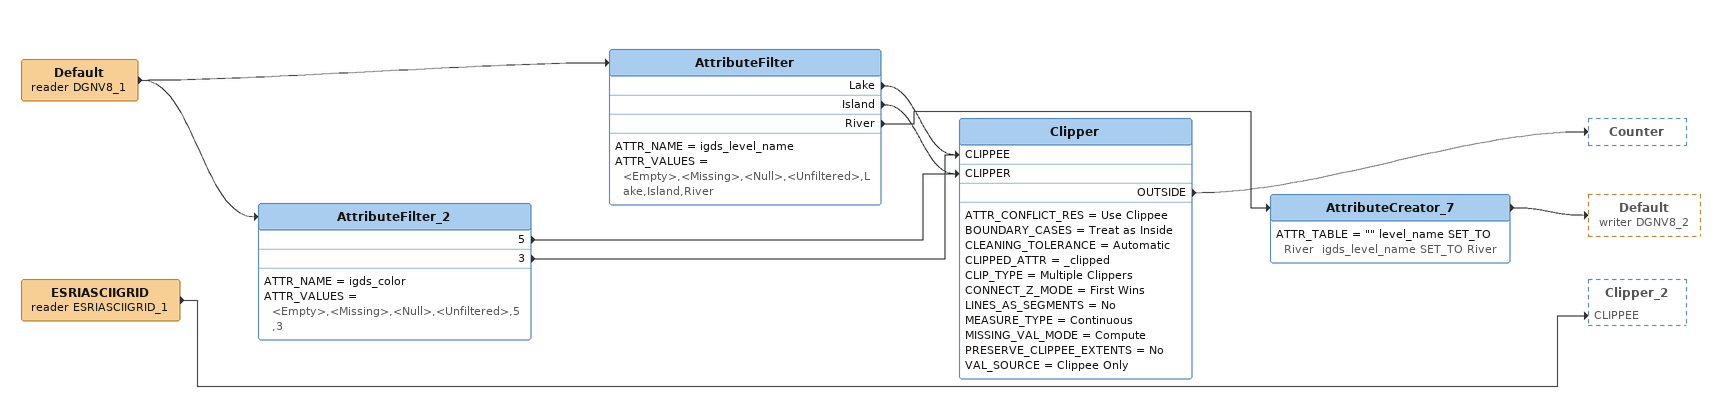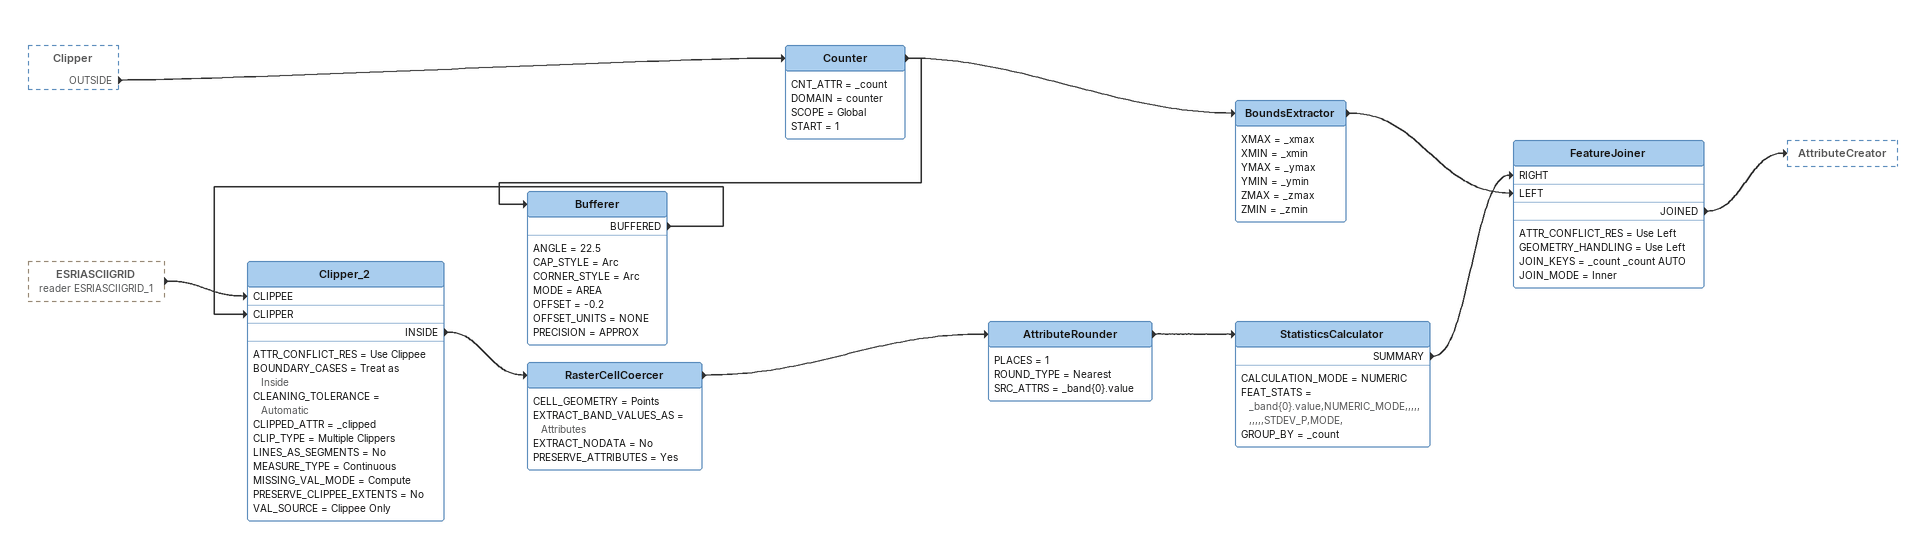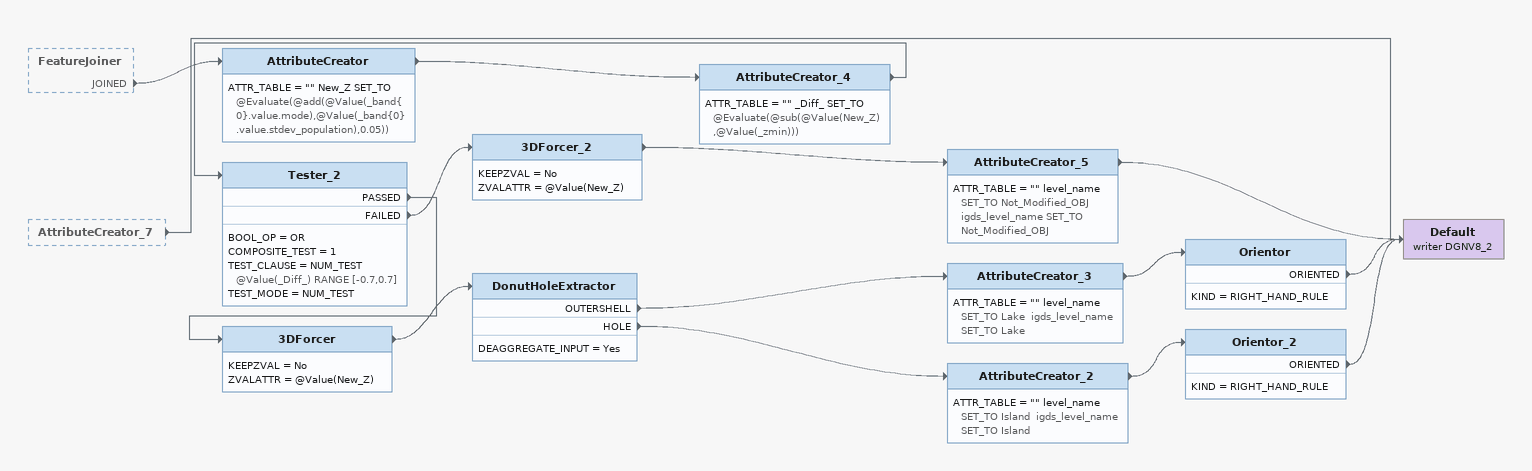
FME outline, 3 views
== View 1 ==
ESRIASCIIGRID (reader ESRIASCIIGRID_1)
    -> Clipper_2 [CLIPPEE]
Default (reader DGNV8_1)
    -> AttributeFilter
    -> AttributeFilter_2
AttributeFilter
    ATTR_NAME = igds_level_name
    ATTR_VALUES = <Empty>,<Missing>,<Null>,<Unfiltered>,Lake,Island,River
    Lake -> Clipper [CLIPPEE]
    Island -> Clipper [CLIPPER]
    River -> AttributeCreator_7
AttributeCreator_7
    ATTR_TABLE = "" level_name SET_TO River  igds_level_name SET_TO River
    -> Default (writer DGNV8_2)
AttributeFilter_2
    ATTR_NAME = igds_color
    ATTR_VALUES = <Empty>,<Missing>,<Null>,<Unfiltered>,5,3
    5 -> Clipper [CLIPPER]
    3 -> Clipper [CLIPPEE]
Clipper
    ATTR_CONFLICT_RES = Use Clippee
    BOUNDARY_CASES = Treat as Inside
    CLEANING_TOLERANCE = Automatic
    CLIPPED_ATTR = _clipped
    CLIP_TYPE = Multiple Clippers
    CONNECT_Z_MODE = First Wins
    LINES_AS_SEGMENTS = No
    MEASURE_TYPE = Continuous
    MISSING_VAL_MODE = Compute
    PRESERVE_CLIPPEE_EXTENTS = No
    VAL_SOURCE = Clippee Only
    OUTSIDE -> Counter

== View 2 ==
Clipper [outside]
    OUTSIDE -> Counter
ESRIASCIIGRID (reader ESRIASCIIGRID_1) [outside]
    -> Clipper_2 [CLIPPEE]
Counter
    CNT_ATTR = _count
    DOMAIN = counter
    SCOPE = Global
    START = 1
    -> Bufferer
    -> BoundsExtractor
BoundsExtractor
    XMAX = _xmax
    XMIN = _xmin
    YMAX = _ymax
    YMIN = _ymin
    ZMAX = _zmax
    ZMIN = _zmin
    -> FeatureJoiner [LEFT]
Bufferer
    ANGLE = 22.5
    CAP_STYLE = Arc
    CORNER_STYLE = Arc
    MODE = AREA
    OFFSET = -0.2
    OFFSET_UNITS = NONE
    PRECISION = APPROX
    BUFFERED -> Clipper_2 [CLIPPER]
Clipper_2
    ATTR_CONFLICT_RES = Use Clippee
    BOUNDARY_CASES = Treat as Inside
    CLEANING_TOLERANCE = Automatic
    CLIPPED_ATTR = _clipped
    CLIP_TYPE = Multiple Clippers
    LINES_AS_SEGMENTS = No
    MEASURE_TYPE = Continuous
    MISSING_VAL_MODE = Compute
    PRESERVE_CLIPPEE_EXTENTS = No
    VAL_SOURCE = Clippee Only
    INSIDE -> RasterCellCoercer
RasterCellCoercer
    CELL_GEOMETRY = Points
    EXTRACT_BAND_VALUES_AS = Attributes
    EXTRACT_NODATA = No
    PRESERVE_ATTRIBUTES = Yes
    -> AttributeRounder
AttributeRounder
    PLACES = 1
    ROUND_TYPE = Nearest
    SRC_ATTRS = _band{0}.value
    -> StatisticsCalculator
StatisticsCalculator
    CALCULATION_MODE = NUMERIC
    FEAT_STATS = _band{0}.value,NUMERIC_MODE,,,,,,,,,,STDEV_P,MODE,
    GROUP_BY = _count
    SUMMARY -> FeatureJoiner [RIGHT]
FeatureJoiner
    ATTR_CONFLICT_RES = Use Left
    GEOMETRY_HANDLING = Use Left
    JOIN_KEYS = _count _count AUTO
    JOIN_MODE = Inner
    JOINED -> AttributeCreator

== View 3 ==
FeatureJoiner [outside]
    JOINED -> AttributeCreator
AttributeCreator_7 [outside]
    -> Default (writer DGNV8_2)
AttributeCreator
    ATTR_TABLE = "" New_Z SET_TO @Evaluate(@add(@Value(_band{0}.value.mode),@Value(_band{0}.value.stdev_population),0.05))
    -> AttributeCreator_4
AttributeCreator_4
    ATTR_TABLE = "" _Diff_ SET_TO @Evaluate(@sub(@Value(New_Z),@Value(_zmin)))
    -> Tester_2
Tester_2
    BOOL_OP = OR
    COMPOSITE_TEST = 1
    TEST_CLAUSE = NUM_TEST @Value(_Diff_) RANGE [-0.7,0.7]
    TEST_MODE = NUM_TEST
    PASSED -> 3DForcer
    FAILED -> 3DForcer_2
3DForcer_2
    KEEPZVAL = No
    ZVALATTR = @Value(New_Z)
    -> AttributeCreator_5
AttributeCreator_5
    ATTR_TABLE = "" level_name SET_TO Not_Modified_OBJ  igds_level_name SET_TO Not_Modified_OBJ
    -> Default (writer DGNV8_2)
3DForcer
    KEEPZVAL = No
    ZVALATTR = @Value(New_Z)
    -> DonutHoleExtractor
DonutHoleExtractor
    DEAGGREGATE_INPUT = Yes
    OUTERSHELL -> AttributeCreator_3
    HOLE -> AttributeCreator_2
AttributeCreator_3
    ATTR_TABLE = "" level_name SET_TO Lake  igds_level_name SET_TO Lake
    -> Orientor
Orientor
    KIND = RIGHT_HAND_RULE
    ORIENTED -> Default (writer DGNV8_2)
AttributeCreator_2
    ATTR_TABLE = "" level_name SET_TO Island  igds_level_name SET_TO Island
    -> Orientor_2
Orientor_2
    KIND = RIGHT_HAND_RULE
    ORIENTED -> Default (writer DGNV8_2)
Default (writer DGNV8_2)
